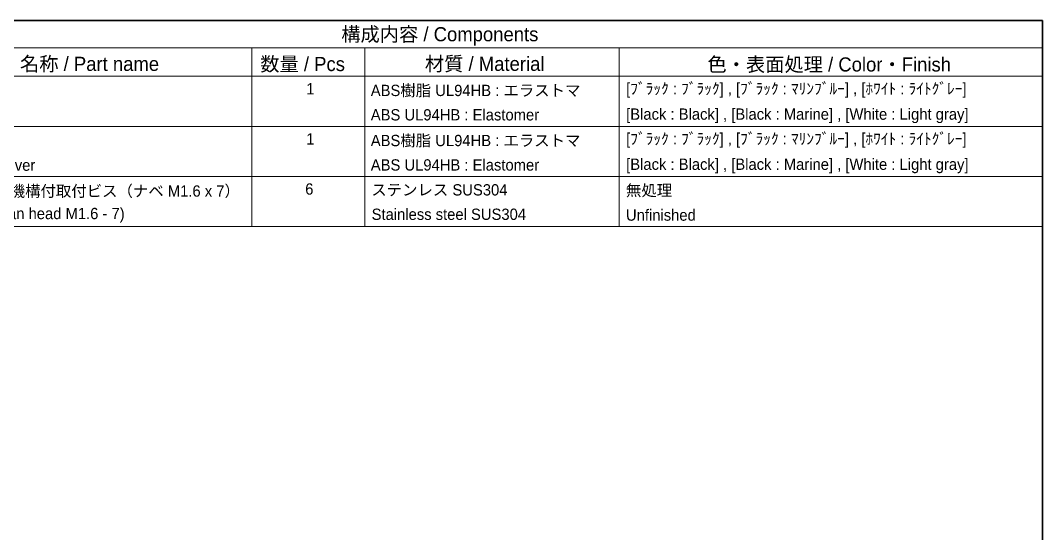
# Model space of a CAD drawing. Header units: millimetres. Extents: x 0 to 1594, y 0 to 281.
# Drawn here: x 210 to 391, y 190.2 to 281 of the extents above; entities that cross this region are included whole.
import ezdxf

# ---------------------------------------------------------------- set-up
doc = ezdxf.new("R2010")
doc.units = ezdxf.units.MM
doc.layers.add('Border (ISO)', color=7, linetype='Continuous', lineweight=35)
doc.layers.add('Symbol (ISO)', color=7, linetype='Continuous', lineweight=18)
doc.styles.add('Note Text (TK)', font='')
doc.styles.add('Note Text (TK2)', font='')
doc.styles.get('Note Text (TK)').set_extended_font_data('MS PGothic')
doc.styles.get('Note Text (TK2)').set_extended_font_data('MS PGothic')

# ---------------------------------------------------------------- blocks, each defined once
blk = doc.blocks.new('図面枠 tk図枠')
at = {"layer": 'Border (ISO)'}
for p, q in [((14.5, 289), (405.5, 289)), ((405.5, 289), (405.5, 8))]:
    blk.add_line(p, q, dxfattribs=at)
blk = doc.blocks.new('構成内容 _ Components')
at = {"layer": 'Symbol (ISO)'}
for p, q in [((405.5, 289), (195.5, 289)), ((405.5, 289), (405.5, 284.16)), ((405.5, 284.16), (195.5, 284.16)), ((265.5, 284.16), (265.5, 279.12)), ((285.5, 284.16), (285.5, 279.12)), ((330.5, 284.16), (330.5, 279.12)), ((405.5, 284.16), (405.5, 279.12)), ((405.5, 279.12), (195.5, 279.12)), ((265.5, 279.12), (265.5, 252.52)), ((285.5, 279.12), (285.5, 252.52)), ((330.5, 279.12), (330.5, 252.52)), ((405.5, 279.12), (405.5, 252.52)), ((405.5, 270.25), (195.5, 270.25)), ((405.5, 261.39), (195.5, 261.39)), ((405.5, 252.52), (195.5, 252.52))]:
    blk.add_line(p, q, dxfattribs=at)
at = {"layer": 'Symbol (ISO)', "color": 7, "attachment_point": 7}
for s, insert, char_height, style in [('構成内容 / Components', (281.31, 284.56), 2.5, 'Note Text (TK)'), ('名称 / Part name', (224.42, 279.79), 2.5, 'Note Text (TK)'), ('数量 / Pcs', (266.97, 279.76), 2.5, 'Note Text (TK)'), ('材質 / Material', (296.12, 279.8), 2.5, 'Note Text (TK)'), ('色・表面処理 / Color・Finish', (346.15, 279.69), 2.5, 'Note Text (TK)'), ('1', (275.1, 275.91), 2, 'Note Text (TK2)'), ('ABS樹脂 UL94HB : エラストマ', (286.54, 275.4), 2, 'Note Text (TK2)'), ('[ﾌﾞﾗｯｸ : ﾌﾞﾗｯｸ] , [ﾌﾞﾗｯｸ : ﾏﾘﾝﾌﾞﾙｰ] , [ﾎﾜｲﾄ : ﾗｲﾄｸﾞﾚｰ]', (331.76, 275.34), 2, 'Note Text (TK2)'), ('ABS UL94HB : Elastomer', (286.54, 271.28), 2, 'Note Text (TK2)'), ('[Black : Black] , [Black : Marine] , [White : Light gray]', (331.76, 270.83), 2, 'Note Text (TK2)'), ('1', (275.1, 267.05), 2, 'Note Text (TK2)'), ('ABS樹脂 UL94HB : エラストマ', (286.54, 266.54), 2, 'Note Text (TK2)'), ('[ﾌﾞﾗｯｸ : ﾌﾞﾗｯｸ] , [ﾌﾞﾗｯｸ : ﾏﾘﾝﾌﾞﾙｰ] , [ﾎﾜｲﾄ : ﾗｲﾄｸﾞﾚｰ]', (331.76, 266.47), 2, 'Note Text (TK2)'), ('Bottom cover', (211.72, 262.37), 2, 'Note Text (TK2)'), ('ABS UL94HB : Elastomer', (286.54, 262.41), 2, 'Note Text (TK2)'), ('[Black : Black] , [Black : Marine] , [White : Light gray]', (331.76, 261.96), 2, 'Note Text (TK2)'), ('落下防止機構付取付ビス（ナベ M1.6 x 7）', (211.68, 257.56), 2, 'Note Text (TK2)'), ('6', (274.93, 258.15), 2, 'Note Text (TK2)'), ('ステンレス SUS304', (286.63, 257.9), 2, 'Note Text (TK2)'), ('無処理', (331.73, 257.71), 2, 'Note Text (TK2)'), ('Screw (Pan head M1.6 - 7)', (211.69, 253.24), 2, 'Note Text (TK2)'), ('Stainless steel SUS304', (286.69, 253.68), 2, 'Note Text (TK2)'), ('Unfinished', (331.73, 253.54), 2, 'Note Text (TK2)')]:
    blk.add_mtext(s, dxfattribs=dict(at, insert=insert, char_height=char_height, style=style))

msp = doc.modelspace()

# ---------------------------------------------------------------- block references
msp.add_blockref('図面枠 tk図枠', (-14.5, -8))
at = {"layer": 'Symbol (ISO)'}
msp.add_blockref('構成内容 _ Components', (-14.5, -8), dxfattribs=at)

doc.saveas('drawing.dxf')
